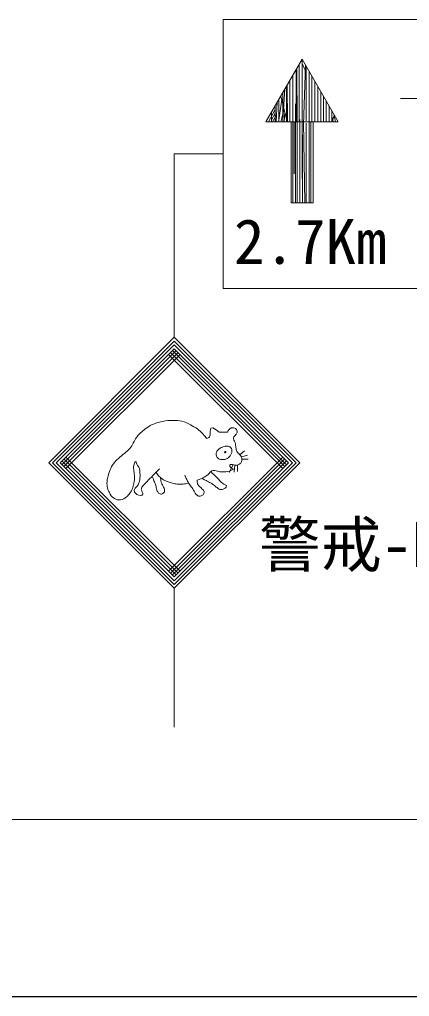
# Model space of a CAD drawing. Units: millimetres, scale not verified. Extents: x 40000 to 680000, y 20000 to 380000.
# Drawn here: x 94172 to 110102, y 205000 to 244966 of the extents above; entities that cross this region are included whole.
import ezdxf
from ezdxf.enums import TextEntityAlignment as Align

# ---------------------------------------------------------------- set-up
doc = ezdxf.new("R2010")
doc.units = ezdxf.units.MM
doc.header["$LTSCALE"] = 1000
for name, color, linetype, lineweight in [('M-STR-STR3', 7, 'Continuous', 13), ('M-STR-STRC', 7, 'Continuous', 13), ('M-TTL-BAND', 7, 'Continuous', 25)]:
    doc.layers.add(name, color=color, linetype=linetype, lineweight=lineweight)
doc.styles.add('ＭＳ ゴシック', font='')
doc.styles.get('ＭＳ ゴシック').set_extended_font_data('MS Gothic')

msp = doc.modelspace()

# ---------------------------------------------------------------- linework, layer by layer
at = {"layer": 'M-STR-STR3'}
msp.add_line((256810, 212234), (61905, 212234), dxfattribs=at)
at = {"layer": 'M-STR-STRC'}
for p, q in [((102495, 244966), (102495, 233966)), ((102495, 244966), (127495, 244966)), ((105713, 243341), (104238, 240786)), ((105600, 240786), (105600, 243144)), ((105713, 243341), (105713, 238453)), ((105713, 243341), (107189, 240786)), ((105849, 242862), (105713, 243174)), ((105727, 237463), (105713, 243050)), ((105779, 240674), (105857, 243093)), ((105882, 243050), (105882, 240824)), ((105342, 240786), (105342, 242698)), ((105471, 240786), (105471, 242921)), ((105514, 240786), (105496, 242964)), ((106007, 240786), (106007, 242833)), ((106114, 240786), (106114, 242647)), ((105072, 240786), (105072, 242231)), ((105125, 240786), (105111, 242297)), ((105214, 240786), (105214, 242476)), ((106234, 240786), (106234, 242439)), ((106354, 240786), (106354, 242231)), ((105072, 240892), (104853, 241850)), ((104922, 240845), (105014, 242129)), ((104922, 240786), (104922, 241971)), ((106478, 240786), (106478, 242016)), ((106586, 240786), (106586, 241830)), ((104618, 240786), (104618, 241444)), ((104660, 240786), (104693, 241574)), ((104764, 240845), (104885, 241712)), ((104764, 240786), (104764, 241696)), ((105451, 237463), (105451, 241520)), ((106701, 240786), (106701, 241630)), ((106817, 240786), (106817, 241429)), ((109739, 241735), (118245, 241735)), ((104308, 240907), (104505, 241249)), ((104349, 240786), (104618, 241280)), ((104459, 240786), (104459, 241169)), ((104459, 240861), (104618, 241140)), ((104505, 240786), (104671, 241063)), ((104846, 240786), (104922, 241109)), ((104986, 240786), (105005, 241188)), ((106937, 240786), (106937, 241221)), ((106988, 240786), (106937, 241016)), ((106971, 240862), (107032, 241057)), ((107081, 240786), (107025, 241035)), ((104238, 240786), (107189, 240786)), ((105263, 240786), (105263, 237463)), ((105343, 237463), (105343, 240975)), ((105389, 240786), (105389, 238656)), ((105520, 237463), (105520, 240795)), ((105623, 237463), (105623, 240876)), ((105824, 237463), (105777, 240786)), ((105885, 237463), (105878, 240721)), ((106004, 240786), (106004, 237463)), ((106079, 237463), (106072, 240786)), ((106163, 240786), (106163, 237463)), ((100495, 239466), (102495, 239466)), ((100495, 239466), (100495, 231966)), ((105263, 237463), (106163, 237463)), ((102495, 233966), (127495, 233966)), ((95361, 226832), (100495, 231966)), ((95517, 226832), (100495, 231810)), ((105628, 226832), (100495, 231966)), ((105473, 226832), (100495, 231810)), ((95672, 226832), (100495, 231655)), ((95828, 226832), (100495, 231499)), ((95905, 226754), (100572, 231421)), ((105084, 226754), (100417, 231421)), ((105317, 226832), (100495, 231655)), ((105161, 226832), (100495, 231499)), ((95983, 226677), (100650, 231344)), ((96061, 226599), (100728, 231266)), ((104928, 226599), (100261, 231266)), ((105006, 226677), (100339, 231344)), ((99308, 228220), (99260, 228183)), ((99371, 228265), (99308, 228220)), ((99438, 228309), (99371, 228265)), ((99507, 228352), (99438, 228309)), ((99590, 228396), (99507, 228352)), ((99650, 228419), (99590, 228396)), ((99708, 228442), (99650, 228419)), ((99801, 228474), (99708, 228442)), ((99888, 228498), (99801, 228474)), ((99997, 228522), (99888, 228498)), ((100128, 228545), (99997, 228522)), ((100231, 228560), (100128, 228545)), ((100362, 228567), (100231, 228560)), ((100480, 228567), (100362, 228567)), ((100623, 228565), (100480, 228567)), ((100715, 228549), (100623, 228565)), ((100805, 228530), (100715, 228549)), ((100891, 228505), (100805, 228530)), ((100970, 228475), (100891, 228505)), ((101056, 228438), (100970, 228475)), ((101152, 228389), (101056, 228438)), ((101225, 228350), (101152, 228389)), ((101296, 228310), (101225, 228350)), ((101369, 228265), (101296, 228310)), ((101437, 228220), (101369, 228265)), ((101501, 228172), (101437, 228220)), ((101991, 228249), (101968, 228194)), ((102074, 228258), (101991, 228249)), ((102199, 228187), (102074, 228258)), ((102750, 228212), (102736, 228197)), ((102763, 228223), (102750, 228212)), ((102781, 228238), (102763, 228223)), ((102797, 228246), (102781, 228238)), ((102813, 228255), (102797, 228246)), ((102834, 228262), (102813, 228255)), ((102855, 228267), (102834, 228262)), ((102877, 228268), (102855, 228267)), ((102904, 228267), (102877, 228268)), ((102931, 228261), (102904, 228267)), ((102962, 228251), (102931, 228261)), ((102991, 228236), (102962, 228251)), ((103017, 228213), (102991, 228236)), ((103034, 228190), (103017, 228213)), ((98909, 227817), (98877, 227758)), ((98946, 227871), (98909, 227817)), ((98984, 227921), (98946, 227871)), ((99022, 227964), (98984, 227921)), ((99071, 228014), (99022, 227964)), ((99117, 228060), (99071, 228014)), ((99162, 228102), (99117, 228060)), ((99210, 228141), (99162, 228102)), ((99260, 228183), (99210, 228141)), ((101553, 228121), (101501, 228172)), ((101615, 228061), (101553, 228121)), ((101675, 227997), (101615, 228061)), ((101718, 227947), (101675, 227997)), ((101818, 227825), (101718, 227947)), ((101903, 227867), (101818, 227825)), ((101934, 227895), (101903, 227867)), ((101947, 227917), (101934, 227895)), ((101957, 227963), (101947, 227917)), ((101962, 228108), (101957, 227963)), ((101968, 228194), (101962, 228108)), ((102331, 228085), (102199, 228187)), ((102331, 228085), (102666, 228091)), ((102681, 228119), (102666, 228091)), ((102696, 228147), (102681, 228119)), ((102714, 228171), (102696, 228147)), ((102724, 228185), (102714, 228171)), ((102736, 228197), (102724, 228185)), ((102913, 227866), (102933, 227899)), ((102913, 227841), (102913, 227866)), ((102915, 227811), (102913, 227841)), ((102921, 227790), (102915, 227811)), ((102933, 227899), (102952, 227927)), ((102952, 227927), (102985, 227955)), ((102985, 227955), (103013, 227986)), ((103013, 227986), (103032, 228014)), ((103053, 228151), (103034, 228190)), ((103048, 228046), (103057, 228083)), ((103058, 228119), (103053, 228151)), ((103057, 228083), (103058, 228119)), ((98673, 227416), (98626, 227366)), ((98713, 227468), (98673, 227416)), ((98752, 227528), (98713, 227468)), ((98786, 227583), (98752, 227528)), ((98811, 227631), (98786, 227583)), ((98850, 227709), (98811, 227631)), ((98877, 227758), (98850, 227709)), ((102352, 227420), (102323, 227398)), ((102386, 227438), (102352, 227420)), ((102415, 227454), (102386, 227438)), ((102449, 227468), (102415, 227454)), ((102492, 227487), (102432, 227461)), ((102542, 227502), (102492, 227487)), ((102579, 227511), (102542, 227502)), ((102614, 227514), (102579, 227511)), ((102659, 227516), (102614, 227514)), ((102689, 227510), (102659, 227516)), ((102718, 227501), (102689, 227510)), ((102738, 227493), (102718, 227501)), ((102763, 227479), (102738, 227493)), ((102789, 227459), (102763, 227479)), ((102808, 227438), (102789, 227459)), ((102827, 227412), (102808, 227438)), ((102840, 227376), (102827, 227412)), ((102933, 227756), (102921, 227790)), ((102958, 227715), (102933, 227756)), ((102987, 227669), (102958, 227715)), ((102993, 227611), (102987, 227669)), ((102997, 227555), (102993, 227611)), ((103003, 227504), (102997, 227555)), ((103009, 227459), (103003, 227504)), ((103015, 227418), (103009, 227459)), ((103026, 227369), (103015, 227418)), ((100728, 222399), (96061, 227066)), ((98259, 227053), (98208, 227006)), ((98332, 227115), (98259, 227053)), ((98393, 227167), (98332, 227115)), ((98454, 227214), (98393, 227167)), ((98518, 227264), (98454, 227214)), ((98566, 227307), (98518, 227264)), ((98626, 227366), (98566, 227307)), ((100261, 222399), (104928, 227066)), ((102209, 227223), (102205, 227191)), ((102205, 227191), (102208, 227152)), ((102208, 227152), (102214, 227114)), ((102215, 227248), (102209, 227223)), ((102214, 227114), (102227, 227081)), ((102226, 227284), (102215, 227248)), ((102237, 227310), (102226, 227284)), ((102227, 227081), (102250, 227044)), ((102255, 227332), (102237, 227310)), ((102250, 227044), (102270, 227025)), ((102270, 227351), (102255, 227332)), ((102296, 227379), (102270, 227351)), ((102270, 227025), (102294, 227005)), ((102323, 227398), (102296, 227379)), ((102632, 226997), (102659, 227012)), ((102659, 227012), (102690, 227033)), ((102690, 227033), (102721, 227061)), ((102721, 227061), (102746, 227090)), ((102746, 227090), (102770, 227120)), ((102770, 227120), (102791, 227151)), ((102791, 227151), (102805, 227174)), ((102805, 227174), (102819, 227199)), ((102819, 227199), (102831, 227228)), ((102831, 227228), (102839, 227259)), ((102839, 227259), (102846, 227287)), ((102846, 227346), (102840, 227376)), ((102847, 227315), (102846, 227346)), ((102846, 227287), (102847, 227315)), ((103037, 227334), (103026, 227369)), ((103053, 227297), (103037, 227334)), ((103076, 227266), (103053, 227297)), ((103104, 227232), (103076, 227266)), ((103132, 227206), (103104, 227232)), ((103164, 227175), (103132, 227206)), ((103199, 227134), (103164, 227175)), ((103187, 227165), (103368, 227317)), ((103225, 227094), (103199, 227134)), ((103240, 227059), (103225, 227094)), ((103254, 227013), (103240, 227059)), ((103247, 227083), (103481, 227149)), ((103257, 226966), (103254, 227013)), ((100495, 221699), (95361, 226832)), ((100495, 221854), (95517, 226832)), ((100495, 222010), (95672, 226832)), ((100495, 222165), (95828, 226832)), ((100572, 222243), (95905, 226910)), ((100650, 222321), (95983, 226988)), ((97930, 226675), (97894, 226603)), ((97969, 226737), (97930, 226675)), ((98000, 226782), (97969, 226737)), ((98050, 226841), (98000, 226782)), ((98093, 226896), (98050, 226841)), ((98150, 226950), (98093, 226896)), ((98208, 227006), (98150, 226950)), ((98830, 226637), (98831, 226683)), ((98832, 226593), (98830, 226637)), ((98831, 226683), (98839, 226726)), ((98839, 226726), (98848, 226768)), ((98848, 226768), (98869, 226825)), ((98869, 226825), (98883, 226856)), ((98883, 226856), (98899, 226877)), ((98899, 226877), (98917, 226887)), ((98917, 226887), (98927, 226877)), ((98927, 226877), (98938, 226856)), ((98938, 226856), (98950, 226817)), ((98950, 226817), (98965, 226773)), ((98965, 226773), (98976, 226743)), ((98976, 226743), (98991, 226715)), ((98991, 226715), (99013, 226690)), ((99013, 226690), (99035, 226668)), ((99035, 226668), (99051, 226650)), ((99051, 226650), (99059, 226630)), ((99059, 226630), (99069, 226605)), ((100339, 222321), (105006, 226988)), ((100417, 222243), (105084, 226910)), ((100495, 222165), (105161, 226832)), ((100495, 222010), (105317, 226832)), ((100495, 221854), (105473, 226832)), ((100495, 221699), (105628, 226832)), ((102294, 227005), (102319, 226992)), ((102319, 226992), (102346, 226979)), ((102346, 226979), (102377, 226971)), ((102377, 226971), (102406, 226964)), ((102406, 226964), (102434, 226963)), ((102434, 226963), (102478, 226961)), ((102478, 226961), (102518, 226965)), ((102518, 226965), (102557, 226972)), ((102557, 226972), (102596, 226982)), ((102596, 226982), (102632, 226997)), ((102897, 226752), (102737, 226441)), ((102759, 226706), (102760, 226733)), ((102766, 226686), (102759, 226706)), ((102760, 226733), (102774, 226750)), ((102778, 226664), (102766, 226686)), ((102774, 226750), (102792, 226764)), ((102799, 226644), (102778, 226664)), ((102792, 226764), (102815, 226768)), ((102823, 226629), (102799, 226644)), ((102815, 226768), (102839, 226766)), ((102874, 226602), (102823, 226629)), ((102839, 226766), (102876, 226756)), ((102876, 226756), (102924, 226748)), ((102924, 226748), (102970, 226741)), ((102966, 226736), (102937, 226444)), ((102970, 226741), (103010, 226738)), ((103010, 226738), (103056, 226741)), ((103056, 226741), (103100, 226748)), ((103074, 226723), (103079, 226475)), ((103100, 226748), (103130, 226758)), ((103130, 226758), (103164, 226776)), ((103164, 226776), (103190, 226797)), ((103190, 226797), (103214, 226821)), ((103214, 226821), (103232, 226851)), ((103232, 226851), (103245, 226885)), ((103245, 226885), (103257, 226925)), ((103257, 226925), (103257, 226966)), ((103268, 226983), (103516, 226980)), ((97785, 226298), (97763, 226193)), ((97799, 226343), (97785, 226298)), ((97818, 226412), (97799, 226343)), ((97840, 226476), (97818, 226412)), ((97867, 226547), (97840, 226476)), ((97894, 226603), (97867, 226547)), ((98837, 226548), (98832, 226593)), ((98843, 226500), (98837, 226548)), ((98850, 226437), (98843, 226500)), ((98858, 226372), (98850, 226437)), ((98862, 226316), (98858, 226372)), ((98863, 226256), (98862, 226316)), ((98862, 226200), (98863, 226256)), ((99069, 226605), (99076, 226569)), ((99076, 226569), (99081, 226530)), ((99081, 226530), (99086, 226476)), ((99086, 226476), (99089, 226440)), ((99092, 226212), (99087, 226167)), ((99089, 226440), (99092, 226400)), ((99092, 226400), (99093, 226352)), ((99093, 226259), (99092, 226212)), ((99093, 226352), (99094, 226311)), ((99094, 226311), (99093, 226259)), ((99489, 226185), (99558, 226249)), ((99558, 226249), (99623, 226315)), ((99583, 226275), (99625, 226187)), ((99623, 226315), (99691, 226383)), ((99691, 226383), (99765, 226456)), ((99749, 226441), (99792, 226375)), ((99765, 226456), (99884, 226587)), ((99792, 226375), (99821, 226339)), ((99821, 226339), (99850, 226300)), ((99850, 226300), (99877, 226273)), ((99877, 226273), (99910, 226241)), ((99910, 226241), (99938, 226217)), ((99934, 226185), (99931, 226223)), ((99938, 226217), (99979, 226187)), ((100921, 226327), (100951, 226255)), ((100951, 226255), (100978, 226195)), ((101580, 226178), (101636, 226208)), ((101636, 226208), (101721, 226251)), ((101721, 226251), (101778, 226285)), ((101778, 226285), (101819, 226312)), ((101819, 226312), (101874, 226357)), ((101874, 226357), (101914, 226393)), ((101914, 226393), (101952, 226435)), ((101952, 226435), (101989, 226476)), ((102057, 226401), (101981, 226470)), ((101989, 226476), (102021, 226502)), ((102021, 226502), (102042, 226510)), ((102042, 226510), (102085, 226519)), ((102105, 226351), (102057, 226401)), ((102085, 226519), (102113, 226522)), ((102152, 226307), (102105, 226351)), ((102113, 226522), (102154, 226515)), ((102198, 226262), (102152, 226307)), ((102154, 226515), (102199, 226504)), ((102244, 226217), (102198, 226262)), ((102199, 226504), (102265, 226487)), ((102272, 226185), (102244, 226217)), ((102265, 226487), (102318, 226471)), ((102318, 226471), (102356, 226464)), ((102356, 226464), (102402, 226460)), ((102402, 226460), (102451, 226459)), ((102451, 226459), (102496, 226460)), ((102496, 226460), (102548, 226464)), ((102548, 226464), (102594, 226469)), ((102594, 226469), (102669, 226483)), ((102669, 226483), (102735, 226496)), ((102735, 226496), (102802, 226516)), ((102802, 226516), (102862, 226541)), ((102862, 226541), (102890, 226555)), ((102897, 226588), (102874, 226602)), ((102890, 226555), (102905, 226576)), ((102905, 226576), (102897, 226588)), ((97746, 226067), (97739, 226004)), ((97739, 226004), (97745, 225919)), ((97745, 225919), (97749, 225868)), ((97753, 226150), (97746, 226067)), ((97749, 225868), (97763, 225804)), ((97763, 226193), (97753, 226150)), ((98782, 225782), (98802, 225832)), ((98802, 225832), (98816, 225878)), ((98816, 225878), (98830, 225930)), ((98830, 225930), (98840, 225980)), ((98840, 225980), (98855, 226070)), ((98855, 226070), (98862, 226139)), ((98862, 226139), (98862, 226200)), ((98924, 225822), (98897, 225791)), ((98947, 225850), (98924, 225822)), ((98974, 225879), (98947, 225850)), ((98991, 225900), (98974, 225879)), ((99014, 225935), (98991, 225900)), ((99034, 225970), (99014, 225935)), ((99051, 226009), (99034, 225970)), ((99063, 226038), (99051, 226009)), ((99072, 226080), (99063, 226038)), ((99081, 226123), (99072, 226080)), ((99087, 226167), (99081, 226123)), ((99160, 225803), (99171, 225833)), ((99171, 225833), (99195, 225866)), ((99195, 225866), (99223, 225904)), ((99223, 225904), (99256, 225938)), ((99256, 225938), (99299, 225982)), ((99299, 225982), (99342, 226026)), ((99342, 226026), (99380, 226070)), ((99380, 226070), (99430, 226120)), ((99430, 226120), (99489, 226185)), ((99625, 226187), (99647, 226137)), ((99647, 226137), (99664, 226096)), ((99664, 226096), (99682, 226054)), ((99682, 226054), (99696, 226019)), ((99696, 226019), (99712, 225982)), ((99712, 225982), (99723, 225950)), ((99723, 225950), (99736, 225907)), ((99736, 225907), (99747, 225863)), ((99747, 225863), (99756, 225820)), ((99756, 225820), (99771, 225765)), ((99939, 226152), (99934, 226185)), ((99945, 226112), (99939, 226152)), ((99950, 226088), (99945, 226112)), ((99962, 226046), (99950, 226088)), ((99967, 226019), (99962, 226046)), ((99982, 225984), (99967, 226019)), ((99979, 226187), (100018, 226159)), ((99991, 225960), (99982, 225984)), ((100009, 225925), (99991, 225960)), ((100025, 225891), (100009, 225925)), ((100018, 226159), (100057, 226137)), ((100043, 225863), (100025, 225891)), ((100059, 225831), (100043, 225863)), ((100057, 226137), (100102, 226114)), ((100076, 225799), (100059, 225831)), ((100102, 226114), (100133, 226099)), ((100133, 226099), (100170, 226081)), ((100170, 226081), (100213, 226062)), ((100213, 226062), (100246, 226050)), ((100246, 226050), (100287, 226035)), ((100287, 226035), (100328, 226023)), ((100328, 226023), (100376, 226009)), ((100376, 226009), (100424, 225995)), ((100424, 225995), (100470, 225984)), ((100470, 225984), (100509, 225976)), ((100509, 225976), (100559, 225968)), ((100559, 225968), (100609, 225961)), ((100609, 225961), (100677, 225956)), ((100677, 225956), (100746, 225955)), ((100746, 225955), (100800, 225955)), ((100800, 225955), (100854, 225961)), ((100854, 225961), (100913, 225968)), ((100913, 225968), (100965, 225975)), ((100965, 225975), (101087, 225996)), ((100978, 226195), (101003, 226143)), ((101003, 226143), (101034, 226084)), ((101034, 226084), (101060, 226040)), ((101060, 226040), (101089, 225991)), ((101089, 225991), (101127, 225936)), ((101127, 225936), (101158, 225889)), ((101158, 225889), (101189, 225850)), ((101189, 225850), (101218, 225805)), ((101428, 226116), (101510, 226150)), ((101429, 226083), (101428, 226116)), ((101432, 226040), (101429, 226083)), ((101437, 225999), (101432, 226040)), ((101447, 225966), (101437, 225999)), ((101463, 225936), (101447, 225966)), ((101481, 225907), (101463, 225936)), ((101504, 225881), (101481, 225907)), ((101533, 225853), (101504, 225881)), ((101510, 226150), (101580, 226178)), ((101558, 225831), (101533, 225853)), ((101585, 225806), (101558, 225831)), ((101618, 226198), (101733, 226139)), ((101733, 226139), (101791, 226106)), ((101791, 226106), (101841, 226080)), ((101841, 226080), (101889, 226056)), ((101889, 226056), (101938, 226033)), ((101938, 226033), (101970, 226015)), ((101970, 226015), (102002, 225999)), ((102002, 225999), (102035, 225977)), ((102035, 225977), (102074, 225951)), ((102074, 225951), (102102, 225931)), ((102102, 225931), (102130, 225904)), ((102130, 225904), (102168, 225873)), ((102168, 225873), (102211, 225839)), ((102211, 225839), (102239, 225815)), ((102239, 225815), (102267, 225794)), ((102308, 226145), (102272, 226185)), ((102343, 226109), (102308, 226145)), ((102382, 226066), (102343, 226109)), ((102418, 226029), (102382, 226066)), ((102446, 226008), (102418, 226029)), ((102480, 225984), (102446, 226008)), ((102524, 225961), (102480, 225984)), ((102576, 225936), (102524, 225961)), ((102571, 225800), (102593, 225821)), ((102604, 225923), (102576, 225936)), ((102593, 225821), (102611, 225837)), ((102622, 225901), (102604, 225923)), ((102611, 225837), (102620, 225859)), ((102620, 225859), (102628, 225887)), ((102628, 225887), (102622, 225901)), ((97763, 225804), (97782, 225744)), ((97782, 225744), (97815, 225663)), ((97815, 225663), (97840, 225613)), ((97840, 225613), (97877, 225546)), ((97877, 225546), (97919, 225486)), ((97919, 225486), (97962, 225437)), ((97962, 225437), (98006, 225397)), ((98488, 225394), (98541, 225434)), ((98541, 225434), (98584, 225472)), ((98584, 225472), (98612, 225505)), ((98612, 225505), (98646, 225543)), ((98646, 225543), (98679, 225588)), ((98679, 225588), (98708, 225629)), ((98708, 225629), (98742, 225690)), ((98742, 225690), (98764, 225733)), ((98764, 225733), (98782, 225782)), ((98867, 225738), (98855, 225702)), ((98855, 225702), (98862, 225660)), ((98862, 225660), (98874, 225631)), ((98875, 225765), (98867, 225738)), ((98874, 225631), (98903, 225595)), ((98897, 225791), (98875, 225765)), ((98903, 225595), (98931, 225569)), ((98931, 225569), (98969, 225536)), ((98969, 225536), (99005, 225518)), ((99005, 225518), (99045, 225506)), ((99045, 225506), (99098, 225499)), ((99098, 225499), (99144, 225503)), ((99144, 225503), (99189, 225513)), ((99145, 225739), (99149, 225763)), ((99151, 225707), (99145, 225739)), ((99149, 225763), (99160, 225803)), ((99162, 225680), (99151, 225707)), ((99179, 225649), (99162, 225680)), ((99195, 225620), (99179, 225649)), ((99189, 225513), (99208, 225533)), ((99210, 225588), (99195, 225620)), ((99208, 225533), (99213, 225558)), ((99213, 225558), (99210, 225588)), ((99771, 225765), (99782, 225716)), ((99782, 225716), (99799, 225668)), ((99799, 225668), (99815, 225638)), ((99815, 225638), (99834, 225612)), ((99834, 225612), (99854, 225592)), ((99854, 225592), (99878, 225575)), ((99878, 225575), (99911, 225560)), ((99911, 225560), (99942, 225552)), ((99942, 225552), (99972, 225550)), ((99972, 225550), (100004, 225561)), ((100004, 225561), (100032, 225578)), ((100032, 225578), (100052, 225598)), ((100052, 225598), (100069, 225620)), ((100069, 225620), (100088, 225651)), ((100092, 225765), (100076, 225799)), ((100088, 225651), (100094, 225680)), ((100097, 225733), (100092, 225765)), ((100094, 225680), (100098, 225707)), ((100098, 225707), (100097, 225733)), ((101218, 225805), (101245, 225764)), ((101245, 225764), (101275, 225717)), ((101275, 225717), (101303, 225666)), ((101303, 225666), (101328, 225622)), ((101328, 225622), (101351, 225586)), ((101351, 225586), (101375, 225551)), ((101375, 225551), (101398, 225524)), ((101398, 225524), (101426, 225504)), ((101426, 225504), (101456, 225485)), ((101456, 225485), (101484, 225473)), ((101484, 225473), (101529, 225467)), ((101529, 225467), (101557, 225470)), ((101557, 225470), (101586, 225477)), ((101625, 225772), (101585, 225806)), ((101586, 225477), (101621, 225492)), ((101621, 225492), (101648, 225508)), ((101661, 225741), (101625, 225772)), ((101648, 225508), (101667, 225527)), ((101686, 225715), (101661, 225741)), ((101667, 225527), (101690, 225555)), ((101700, 225685), (101686, 225715)), ((101690, 225555), (101703, 225587)), ((101708, 225656), (101700, 225685)), ((101703, 225587), (101710, 225622)), ((101710, 225622), (101708, 225656)), ((102267, 225794), (102290, 225779)), ((102290, 225779), (102322, 225758)), ((102322, 225758), (102356, 225744)), ((102356, 225744), (102391, 225735)), ((102391, 225735), (102417, 225734)), ((102417, 225734), (102452, 225738)), ((102452, 225738), (102484, 225748)), ((102484, 225748), (102515, 225763)), ((102515, 225763), (102548, 225783)), ((102548, 225783), (102571, 225800)), ((98006, 225397), (98045, 225372)), ((98045, 225372), (98102, 225342)), ((98102, 225342), (98173, 225323)), ((98173, 225323), (98231, 225317)), ((98231, 225317), (98296, 225321)), ((98296, 225321), (98364, 225335)), ((98364, 225335), (98436, 225364)), ((98436, 225364), (98488, 225394)), ((100495, 221699), (100495, 216015))]:
    msp.add_line(p, q, dxfattribs=at)
msp.add_circle((102575, 227271), 30, dxfattribs=at)
at = {"layer": 'M-TTL-BAND'}
msp.add_line((40000, 205000), (579000, 205000), dxfattribs=at)

# ---------------------------------------------------------------- texts
at = {"layer": 'M-STR-STRC', "style": 'ＭＳ ゴシック'}
for s, p in [('2.7Km', (102931, 234420)), ('警戒-NO-54-10', (103961, 222026))]:
    msp.add_text(s, height=1833, dxfattribs=at).set_placement(p, align=Align.BOTTOM_LEFT)

doc.saveas('drawing.dxf')
